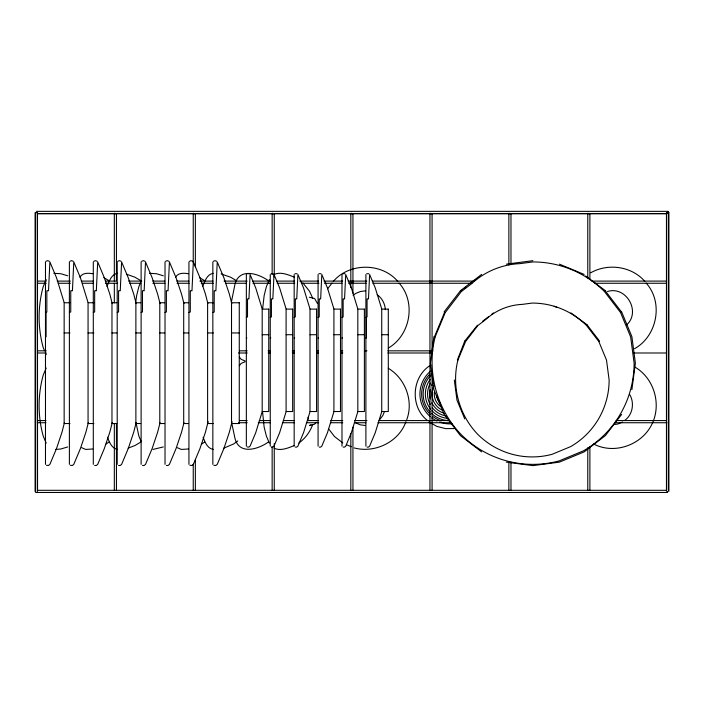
<?xml version="1.0" encoding="UTF-8"?>
<svg xmlns="http://www.w3.org/2000/svg" width="704" height="704" viewBox="0 0 704 704"><rect width="100%" height="100%" fill="white"/><g stroke="black" fill="none" stroke-linecap="round" stroke-linejoin="round"><path stroke-width="1.06" d="M262.618 309.012L264.15 295.566L266.385 286.634L269.368 279.585M433.902 336.626L430.408 363.15L433.902 389.673L444.136 414.383L460.425 435.609L481.65 451.898M435.125 336.952C426.483 371.527 436.542 409.094 461.322 434.72A101.218 101.218 0 0 0 559.09 460.918L583.502 450.806A101.218 101.218 0 0 0 634.11 363.15L630.661 336.952L620.55 312.541L604.463 291.579A101.218 101.218 0 0 0 532.893 261.932L519.79 263.657A75.988 75.988 0 0 0 471.803 283.536L461.322 291.579L445.236 312.541L435.125 336.952L434.465 336.776L444.646 312.198L444.136 311.907L460.451 290.708L481.65 274.393M457.899 360.087C451.334 386.364 458.982 414.911 477.814 434.386A76.921 76.921 0 0 0 552.112 454.3L570.671 446.609A76.921 76.921 0 0 0 609.127 379.993L606.505 360.087L598.822 341.528L586.599 325.6A76.921 76.921 0 0 0 532.206 303.072L522.254 304.383A57.746 57.746 0 0 0 485.778 319.484L477.814 325.6L465.59 341.528L457.899 360.087L457.406 359.946L464.754 341.053M631.884 389.673L635.378 363.15L631.884 336.626L621.641 311.907M135.793 301.805L136.638 295.566L138.864 286.634L140.598 282.542M231.431 301.805L234.502 286.634C237.503 267.37 257.039 272.712 268.356 280.658M64.425 422.682L62.005 432.159L56.514 448.545L49.878 464.367L48.514 465.476L46.446 465.291M88.334 422.682L85.914 432.159L80.423 448.545L73.788 464.367L72.424 465.476L70.356 465.291M112.244 422.682L109.824 432.159L104.333 448.545L97.698 464.367L96.334 465.476L94.662 465.476M136.154 422.682L133.734 432.159L128.242 448.545L121.607 464.367L120.243 465.476L118.571 465.476M160.063 422.682L157.643 432.159L152.152 448.545L145.517 464.367L144.153 465.476L142.481 465.476M183.973 422.682L181.553 432.159L176.062 448.545L169.426 464.367L168.062 465.476L166.39 465.476M208.155 421.626L205.462 432.159L199.971 448.545L193.336 464.367L191.972 465.476L189.904 465.291M232.056 421.626L229.372 432.159L223.881 448.545L217.246 464.367L215.882 465.476L213.814 465.291M262.187 411.699L255.71 432.74L250.078 446.151L248.926 447.102L247.174 446.943M286.097 411.699L279.62 432.74L273.988 446.151L272.835 447.102L271.418 447.102M310.006 411.699L303.53 432.74L297.898 446.151L296.745 447.102L295.328 447.102M333.916 411.699L327.439 432.74L321.807 446.151L320.654 447.102L319.238 447.102M357.826 411.699L351.349 432.74L345.717 446.151L344.564 447.102L343.147 447.102M381.735 411.699L375.25 432.74L369.626 446.151L368.474 447.102L367.057 447.102M384.402 411.717L382.809 415.562L379.641 419.69M405.9 421.749C398.728 442.121 374.792 453.446 354.2 447.938M406.692 419.822C413.846 401.139 405.372 378.479 388.291 368.271M46.218 279.585L43.226 286.634C37.743 306.434 37.743 327.826 43.226 347.626L44.546 350.742M46.218 368.051L43.226 375.1C37.743 394.9 37.743 416.293 43.226 436.093L46.218 443.142M107.052 286.475C109.129 281.459 111.276 274.349 117.577 273.302M202.69 286.475C204.758 281.459 206.906 274.349 213.215 273.302M312.717 424.538C310.042 431.86 305.237 438.566 298.813 443.027M570.926 312.928L587.277 324.922M327.589 288.842L332.024 283.061M333.282 281.415C349.351 262.504 381.744 262.504 397.813 281.415M464.781 341.062L477.444 325.23M626.701 324.852C641.177 311.626 626.146 285.586 607.455 291.509M621.641 414.383L605.361 435.609L584.135 451.898L559.416 462.132L532.893 465.626L506.37 462.132M79.922 277.244C82.289 272.598 88.396 272.95 92.761 273.733M175.56 277.244C177.927 272.598 184.034 272.95 188.399 273.733M239.316 365.702L241.199 363.37L245.098 361.759M316.149 422.268L314.635 424.186L309.382 425.524L311.054 424.846M605.361 290.682L585.658 275.986M237.776 440.959L233.631 443.978L223.74 448.166M353.109 295.398L355.582 293.498L360.386 291.509L365.552 290.831M462.528 289.802L460.838 291.095L460.451 290.708M464.218 288.508L465.907 287.206M473.502 281.38L476.881 278.784M388.291 348.084C410.45 335.342 416.337 302.148 399.08 283.061M482.513 321.35L488.418 316.818M491.797 314.222L493.486 312.928M634.533 348.718C657.193 336.107 663.714 302.491 646.14 283.061M625.046 420.156C632.711 414.471 634.559 403.005 629.869 394.838M46.086 261.246L47.678 260.665L49.271 261.246M69.995 261.246L71.588 260.665L73.181 261.246M93.905 261.246L95.498 260.665L97.09 261.246M117.814 261.246L119.407 260.665L121 261.246M141.724 261.246L143.317 260.665L144.91 261.246M165.634 261.246L167.226 260.665L168.819 261.246M189.543 261.246L191.136 260.665L192.729 261.246M213.453 261.246L215.046 260.665L216.638 261.246M106.119 443.978L108.962 442.068M140.844 442.068L134.93 445.535L128.102 448.166M201.758 443.978L204.6 442.068M268.356 442.068C257.039 450.014 237.503 455.356 234.502 436.093L231.713 422.998M45.478 312.541L46.842 311.978L46.842 290.787A2.42 1.707 0 0 1 48.514 290.787L49.878 261.932L56.514 277.746L64.152 302.553M69.388 312.541L70.752 311.978L70.752 290.787A2.42 1.707 0 0 1 72.424 290.787L73.788 261.932L80.423 277.746L88.062 302.553M93.298 312.541L94.662 311.978L94.662 290.787A2.42 1.707 0 0 1 96.334 290.787L97.698 261.932L104.333 277.746L109.824 294.131L112.244 303.609M117.207 312.541L118.571 311.978L118.571 290.787A2.42 1.707 0 0 1 120.243 290.787L121.607 261.932L128.242 277.746L133.734 294.131L136.154 303.609M141.117 312.541L142.481 311.978L142.481 290.787A2.42 1.707 0 0 1 144.153 290.787L145.517 261.932L152.152 277.746L157.643 294.131L160.063 303.609M165.026 312.541L166.39 311.978L166.39 290.787A2.42 1.707 0 0 1 168.062 290.787L169.426 261.932L176.062 277.746L181.553 294.131L183.973 303.609M188.936 312.541L190.3 311.978L190.3 290.787A2.42 1.707 0 0 1 191.972 290.787L193.336 261.932L199.971 277.746L205.462 294.131L207.882 303.609M212.846 312.541L214.21 311.978L214.21 290.787A2.42 1.707 0 0 1 215.882 290.787L217.246 261.932L223.881 277.746L229.372 294.131L231.792 303.609M246.347 317.407L247.509 316.932L247.509 298.962A2.05 1.452 0 0 1 248.926 298.962L250.078 274.49L255.71 287.901L262.187 308.942M270.257 317.407L271.418 316.932L271.418 298.962A2.05 1.452 0 0 1 272.835 298.962L273.988 274.49L279.62 287.901L286.097 308.942M294.166 317.407L295.328 316.932L295.328 298.962A2.05 1.452 0 0 1 296.745 298.962L297.898 274.49L303.53 287.901L310.006 308.942M318.076 317.407L319.238 316.932L319.238 298.962A2.05 1.452 0 0 1 320.654 298.962L321.807 274.49L327.439 287.901L333.916 308.942M341.986 317.407L343.147 316.932L343.147 298.962A2.05 1.452 0 0 1 344.564 298.962L345.717 274.49L351.349 287.901L357.826 308.942M365.895 317.407L367.057 316.932L367.057 298.962A2.05 1.452 0 0 1 368.474 298.962L369.626 274.49L375.25 287.901L381.735 308.942M430.901 365.033C411.585 376.288 409.754 406.824 427.425 420.49M620.55 312.541L621.518 311.978L605.255 290.787M598.822 341.528L599.562 341.106L587.198 325.002M247.174 273.698L249.26 273.698M271.084 273.698L273.17 273.698M294.994 273.698L297.079 273.698M318.903 273.698L320.989 273.698M342.813 273.698L344.898 273.698M366.722 273.698L368.808 273.698M590.691 272.791C608.01 262.909 631.726 266.235 644.873 281.415M622.574 422.057L617.769 424.046L613.642 424.591M274.208 274.419C280.755 271.489 288.112 274.718 294.325 277.2M294.325 445.535C288.112 448.008 280.755 451.238 274.208 448.307M67.69 446.943L60.887 448.994L55.59 449.425M163.328 446.943L152.997 449.416M45.478 336.952L46.086 336.776L46.086 312.198M246.347 338.105L246.866 337.955M270.257 338.105L270.776 337.955M294.166 338.105L294.686 337.955M318.076 338.105L318.595 337.955M341.986 338.105L342.505 337.955M365.895 338.105L366.414 337.955L366.414 317.117M506.37 264.158L532.893 260.665M92.761 448.994L85.703 449.434L81.629 447.665M188.399 448.994L181.333 449.434L177.267 447.665M454.722 428.542L445.614 428.63L436.797 426.369L428.868 421.898M309.382 297.211L314.635 298.54L317.442 303.521M36.37 211.358L667.63 211.358L667.63 213.523L37.312 213.523M36.37 212.555L37.541 212.555M666.53 213.752L37.47 213.752L37.541 490.415M37.47 281.098L46.253 281.098M57.235 281.098L70.409 281.098M81.391 281.098L93.465 281.098M105.547 281.098L116.442 281.098L116.442 213.523M128.524 281.098L141.698 281.098M152.68 281.098L164.754 281.098M176.836 281.098L188.91 281.098M199.892 281.098L213.066 281.098M224.048 281.098L247.104 281.098M252.595 281.098L270.16 281.098M276.751 281.098L294.316 281.098M299.807 281.098L318.472 281.098M323.963 281.098L342.628 281.098M348.119 281.098L366.784 281.098M372.275 281.098L474.39 281.098M591.87 281.098L666.53 281.098M351.639 282.295L352.942 282.295M429.959 282.295L431.27 282.295M37.47 283.263L46.253 283.263M58.326 283.263L70.409 283.263M82.491 283.263L93.465 283.263M105.547 283.263L117.63 283.263M129.73 283.263L140.73 283.263M152.83 283.263L164.93 283.263M177.03 283.263L189.13 283.263M201.23 283.263L213.33 283.263M225.43 283.263L246.33 283.263M252.93 283.263L270.53 283.263M277.13 283.263L294.73 283.263M301.33 283.263L318.93 283.263M324.43 283.263L342.03 283.263M348.63 283.263L366.23 283.263M372.83 283.263L471.83 283.263M595.03 283.263L666.53 283.263M69.96 302.764L64.152 302.764L64.152 423.526L69.96 423.526M93.87 302.764L88.062 302.764L88.062 423.526L93.87 423.526M116.811 302.764L111.971 302.764L111.971 423.526L116.811 423.526M140.721 302.764L135.881 302.764L135.881 423.526L140.721 423.526M164.63 302.764L159.79 302.764L159.79 423.526L164.63 423.526M188.54 302.764L183.7 302.764L183.7 423.526L188.54 423.526M213.418 302.764L207.61 302.764L207.61 423.526L213.418 423.526M64.152 332.957L69.96 332.957M88.062 332.957L93.87 332.957M111.971 332.957L116.811 332.957M135.881 332.957L140.721 332.957M159.79 332.957L164.63 332.957M183.7 332.957L188.54 332.957M207.61 332.957L213.418 332.957M231.519 332.957L239.263 332.957M262.187 334.717L268.752 334.717M286.097 334.717L292.662 334.717M310.006 334.717L316.571 334.717M333.916 334.717L340.481 334.717M357.826 334.717L364.39 334.717M381.735 334.717L388.3 334.717M37.47 350.83L46.253 350.83M239.501 350.83L247.192 350.83M268.066 350.83L270.257 350.83M292.23 350.83L294.43 350.83M316.404 350.83L318.604 350.83M340.578 350.83L342.769 350.83M364.742 350.83L366.942 350.83M387.816 350.83L432.863 350.83M429.959 352.026L431.27 352.026M37.47 352.994L46.253 352.994M238.462 352.994L247.245 352.994M268.118 352.994L270.318 352.994M292.283 352.994L294.483 352.994M316.448 352.994L318.648 352.994M340.622 352.994L342.813 352.994M387.851 352.994L431.79 352.994M633.688 352.994L666.538 352.994M37.312 420.57L45.989 420.57M239.501 420.57L247.192 420.57M259.274 420.57L270.257 420.57M283.448 420.57L294.43 420.57M307.613 420.57L318.604 420.57M330.686 420.57L342.769 420.57M354.86 420.57L366.942 420.57M379.025 420.57L449.346 420.57M616.167 420.57L666.538 420.57M37.312 422.734L45.989 422.734M238.462 422.734L247.245 422.734M258.236 422.734L270.318 422.734M282.401 422.734L294.483 422.734M306.566 422.734L318.648 422.734M330.73 422.734L342.813 422.734M354.895 422.734L365.886 422.734M377.969 422.734L450.463 422.734M615.27 422.734L666.961 422.734M37.47 490.31L666.53 490.31M666.688 491.498L667.63 491.498M36.37 492.466L667.63 492.466M149.459 273.302L156.526 273.733L163.328 275.792M53.821 273.302L60.887 273.733L67.69 275.792M668.58 212.617L667.269 212.529M365.552 425.524L360.386 424.846L355.582 422.858M221.144 273.944L230.569 277.2L236.482 280.658M126.368 274.146L134.93 277.2L140.844 280.658M587.778 213.259L589.081 213.69M508.869 213.259L510.18 213.69M429.959 213.259L431.27 213.69M351.058 213.259L352.361 213.69M272.149 213.259L273.451 213.69M193.239 213.259L194.542 213.69M114.33 213.259L115.641 213.69M36.731 492.642L35.42 492.202L35.42 212.59M245.098 360.967L241.199 359.357L239.316 357.025M213.215 449.434C207.31 448.466 204.996 442.05 203.104 437.237M117.577 449.434C111.672 448.466 109.358 442.05 107.466 437.237M559.416 264.158L584.135 274.393M554.145 306.231L557.084 307.454M593.578 443.96C613.342 454.406 639.549 445.905 650.575 426.721C662.429 406.472 654.922 378.444 634.533 366.837M346.518 444.752L351.322 446.741M199.452 277.587L204.6 280.658M103.814 277.587L108.962 280.658M377.159 294.765C382.078 298.065 385.062 303.855 385.343 309.725M342.804 442.922L334.55 436.594L328.856 429.167M302.834 282.885L309.496 291.21L312.717 298.188M667.99 211.42L668.8 212.555M269.368 443.142L266.385 436.093L264.15 427.161L262.53 411.69M141.02 441.179L138.864 436.093L136.074 422.998M45.382 352.713L46.218 354.675M464.754 418.933L456.975 400.154L454.318 379.993M308.088 417.217L308.581 419.206M668.8 212.81L668.8 491.498M668.58 212.186L668.58 490.591M666.688 212.881L666.688 490.477M666.459 212.749L666.459 490.459M589.89 213.523L589.89 279.022M589.89 446.75L589.89 490.406M587.778 213.523L587.778 277.93M587.778 447.841L587.778 490.406M510.981 213.646L510.981 263.771M510.981 462.079L510.981 490.415M508.869 213.646L508.869 264.862M508.869 462.079L508.869 490.415M432.08 213.646L432.08 352.026M432.08 373.824L432.08 490.415M429.959 213.646L429.959 490.415M365.895 274.49L365.895 446.151M352.942 213.646L352.942 293.19M352.942 427.214L352.942 490.415M350.83 213.646L350.83 281.204M350.83 282.295L350.83 287.742M350.83 433.752L350.83 490.415M341.986 274.49L341.986 446.151M318.076 274.49L318.076 446.151M294.166 274.49L294.166 446.151M274.261 213.646L274.261 276.848M274.261 443.555L274.261 490.415M272.149 213.646L272.149 274.666M272.149 446.829L272.149 490.415M270.257 274.49L270.257 446.151M246.347 274.49L246.347 446.151M212.846 261.932L212.846 464.367M195.351 213.646L195.351 267.036M195.351 459.906L195.351 490.415M193.239 213.646L193.239 262.68M193.239 464.262L193.239 490.415M188.936 261.932L188.936 464.367M165.026 261.932L165.026 464.367M141.117 261.932L141.117 464.367M117.207 261.932L117.207 464.367M116.442 423.826L116.442 490.31M114.33 213.523L114.33 281.098M114.33 283.263L114.33 302.878M114.33 423.826L114.33 490.31M93.298 261.932L93.298 464.367M69.388 261.932L69.388 464.367M45.478 261.932L45.478 464.367M37.312 212.423L37.312 491.638M35.2 212.555L35.2 491.498M444.312 413.283A20.029 20.029 0 0 1 431.816 402.829M430.382 398.895A20.029 20.029 0 0 1 430.285 389.55M431.631 385.59A20.029 20.029 0 0 1 433.18 382.844M448.58 420.622A26.638 26.638 0 0 1 431.534 413.398M430.126 411.972A26.638 26.638 0 0 1 430.426 375.742M446.873 418.29A24.446 24.446 0 0 1 431.948 410.722M430.566 409.103A24.446 24.446 0 0 1 430.258 379.342M446.178 415.967A22.246 22.246 0 0 1 432.3 407.748M430.179 404.492A22.246 22.246 0 0 1 430.426 383.099M441.276 420.869A28.178 28.178 0 0 1 432.89 416.548M430.47 414.515A28.178 28.178 0 0 1 430.047 373.93M452.082 423.817A29.885 29.885 0 0 1 439.569 422.092M436.876 420.966A29.885 29.885 0 0 1 431.86 417.921M430.346 416.698A29.885 29.885 0 0 1 430.61 371.114M440.493 403.533A13.314 13.314 0 0 1 436.621 395.894M443.168 410.538A17.802 17.802 0 0 1 434.069 385.686M440.458 406.463A15.567 15.567 0 0 1 434.359 392.146M239.263 302.764L231.519 302.764L231.519 423.526L239.263 423.526L239.263 302.764M268.752 309.118L262.187 309.118L262.187 411.523L268.752 411.523L268.752 309.118M292.662 309.118L286.097 309.118L286.097 411.523L292.662 411.523L292.662 309.118M316.571 309.118L310.006 309.118L310.006 411.523L316.571 411.523L316.571 309.118M340.481 309.118L333.916 309.118L333.916 411.523L340.481 411.523L340.481 309.118M364.39 309.118L357.826 309.118L357.826 411.523L364.39 411.523L364.39 309.118M388.3 309.118L381.735 309.118L381.735 411.523L388.3 411.523L388.3 309.118"/></g></svg>
